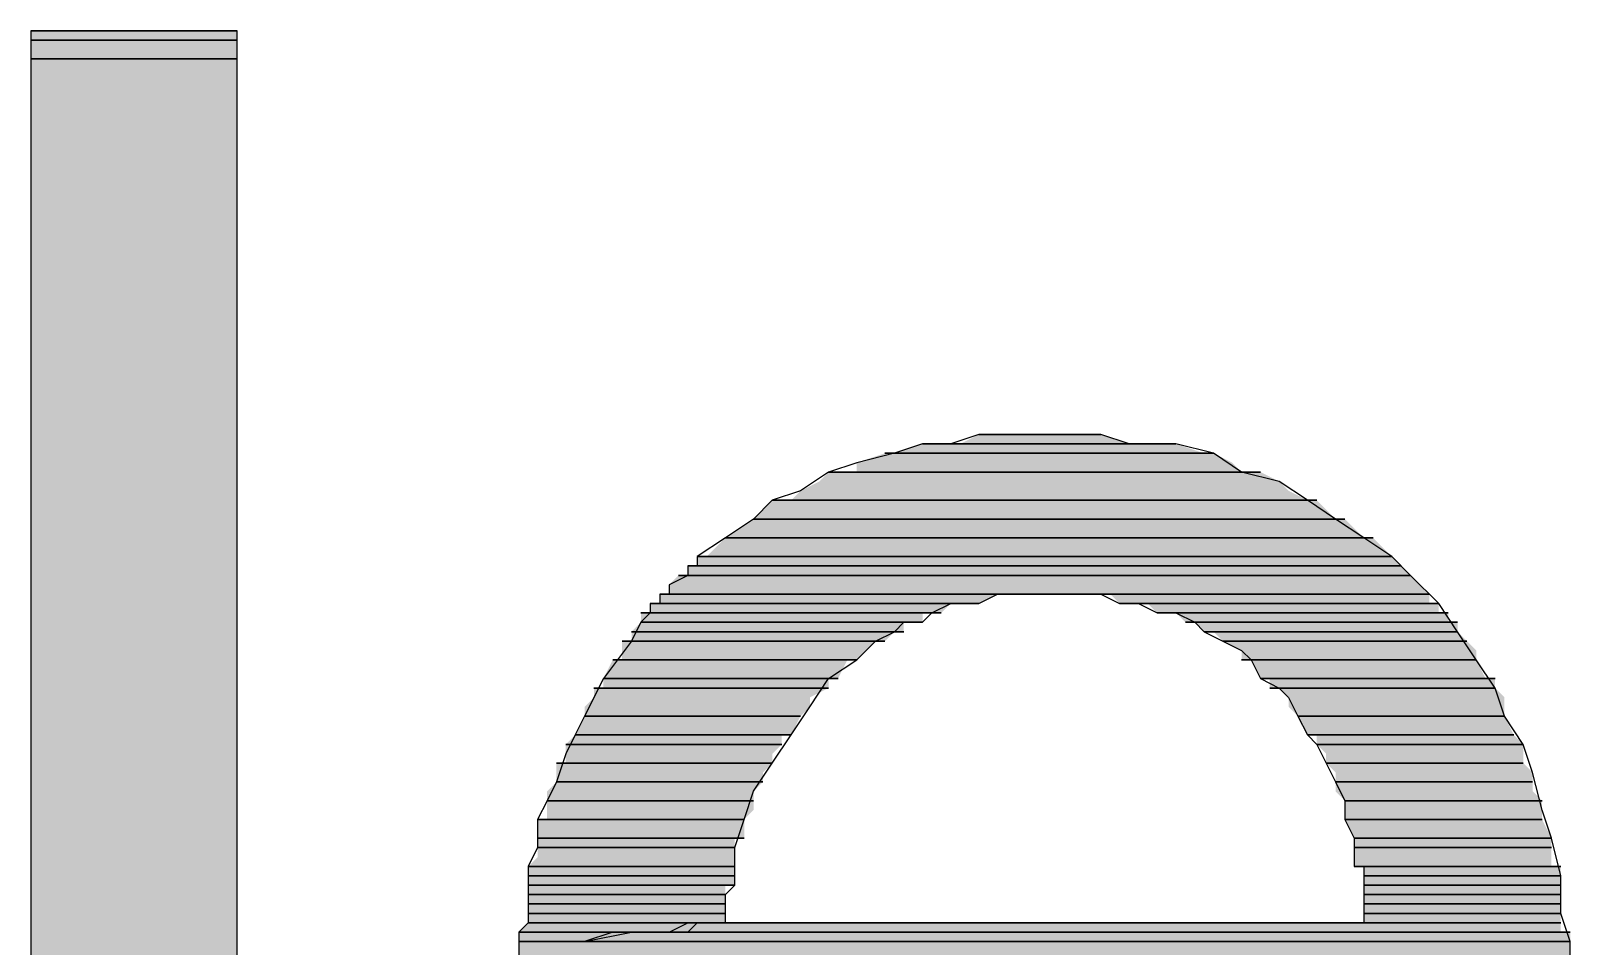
# Model space of a CAD drawing. Header units: inches. Extents: x 3613 to 8393, y -2205 to -794.
# Drawn here: x 3988.95 to 3996.35, y -2191.41 to -2187.01 of the extents above; entities that cross this region are included whole.
import ezdxf

# ---------------------------------------------------------------- set-up
doc = ezdxf.new("R2010")
doc.units = ezdxf.units.IN
doc.header["$MEASUREMENT"] = 0

# ---------------------------------------------------------------- blocks, each defined once
blk = doc.blocks.new('fr')
at = {"transparency": 33554559}
blk.add_hatch(color=256, dxfattribs=at).paths.add_polyline_path([(1488.1561, -437.2399), (1488.1561, -444.8221), (1489.149, -444.8221), (1489.149, -437.2399)])
h = blk.add_hatch(color=256, dxfattribs=at)
h.paths.add_polyline_path([(1495.5126, -441.5725), (1495.5126, -441.2566), (1495.4675, -441.2566), (1495.4675, -441.1212), (1495.4224, -441.031), (1495.4224, -440.9407), (1495.3772, -440.8956), (1495.3772, -440.8053), (1495.3321, -440.7602), (1495.3321, -440.6699), (1495.287, -440.6248), (1495.2418, -440.5345), (1495.2418, -440.4442), (1495.1967, -440.3991), (1495.1967, -440.354), (1495.1516, -440.354), (1495.1064, -440.2637), (1495.1064, -440.2186), (1495.0162, -440.1283), (1495.0162, -440.0832), (1494.971, -440.0832), (1494.971, -440.0381), (1494.9259, -440.0381), (1494.9259, -439.9929), (1494.8808, -439.9929), (1494.8808, -439.9478), (1494.61, -439.677), (1494.5649, -439.677), (1494.4746, -439.5867), (1494.4295, -439.5867), (1494.3392, -439.4965), (1494.2941, -439.4965), (1494.2038, -439.4513), (1494.1587, -439.4062), (1494.0684, -439.3611), (1493.9781, -439.3611), (1493.933, -439.3159), (1493.8427, -439.2708), (1493.7976, -439.2708), (1493.6622, -439.2257), (1493.4366, -439.2257), (1493.3012, -439.1805), (1492.7144, -439.1805), (1492.6242, -439.2257), (1492.4436, -439.2257), (1492.3083, -439.2708), (1492.2631, -439.2708), (1492.1277, -439.3159), (1492.1277, -439.3611), (1491.9923, -439.3611), (1491.9472, -439.4062), (1491.8569, -439.4513), (1491.8118, -439.4965), (1491.7215, -439.4965), (1491.6313, -439.5867), (1491.4959, -439.677), (1491.4056, -439.7673), (1491.3605, -439.7673), (1491.3605, -439.8124), (1491.3153, -439.8124), (1491.3153, -439.8575), (1491.2702, -439.8575), (1491.2251, -439.9027), (1491.2251, -439.9478), (1491.1799, -439.9478), (1491.1799, -439.9929), (1491.1348, -439.9929), (1491.1348, -440.0381), (1491.0897, -440.0381), (1491.0897, -440.0832), (1491.0445, -440.1283), (1491.0445, -440.1735), (1490.9994, -440.1735), (1490.9994, -440.2637), (1490.9543, -440.2637), (1490.9092, -440.354), (1490.9092, -440.3991), (1490.864, -440.3991), (1490.864, -440.4442), (1490.8189, -440.4894), (1490.8189, -440.5345), (1490.7738, -440.6248), (1490.7286, -440.6699), (1490.7286, -440.7602), (1490.6835, -440.7602), (1490.6835, -440.8504), (1490.6384, -440.8956), (1490.6384, -441.031), (1490.5932, -441.031), (1490.5932, -441.2115), (1490.5481, -441.2566), (1490.5481, -441.5274), (1490.503, -441.5725), (1490.503, -442.6557), (1490.5481, -442.7911), (1490.5481, -442.8814), (1490.5932, -442.9716), (1490.5932, -443.107), (1490.6384, -443.1522), (1490.6384, -443.2876), (1490.6835, -443.2876), (1490.6835, -443.3778), (1490.7286, -443.423), (1490.7738, -443.5132), (1490.7738, -443.6035), (1490.8189, -443.6035), (1490.8189, -443.6938), (1490.864, -443.6938), (1490.864, -443.784), (1490.9092, -443.784), (1490.9092, -443.8292), (1490.9994, -443.9194), (1490.9994, -443.9646), (1491.0445, -443.9646), (1491.0445, -444.0097), (1491.0897, -444.0548), (1491.1348, -444.0548), (1491.1348, -444.1451), (1491.1799, -444.1451), (1491.1799, -444.1902), (1491.2251, -444.1902), (1491.2251, -444.2353), (1491.2702, -444.2353), (1491.3153, -444.3256), (1491.3605, -444.3707), (1491.4507, -444.4159), (1491.4959, -444.461), (1491.5861, -444.5061), (1491.6313, -444.5513), (1491.7215, -444.5964), (1491.7667, -444.5964), (1491.8569, -444.6415), (1491.9021, -444.6867), (1491.9923, -444.7318), (1492.0375, -444.7318), (1492.3083, -444.8221), (1492.3534, -444.8221), (1492.6242, -444.9123), (1492.9401, -444.9123), (1492.9852, -444.9575), (1493.256, -444.9575), (1493.3012, -444.9123), (1493.6171, -444.9123), (1493.7073, -444.8672), (1493.7525, -444.8672), (1494.0233, -444.7769), (1494.0684, -444.7769), (1494.1587, -444.7318), (1494.2038, -444.7318), (1494.2941, -444.6867), (1494.3392, -444.6415), (1494.4295, -444.5964), (1494.4746, -444.5964), (1494.5649, -444.5513), (1494.61, -444.5061), (1494.7003, -444.461), (1494.7454, -444.4159), (1494.8357, -444.3707), (1494.8808, -444.3256), (1494.9259, -444.2353), (1494.971, -444.2353), (1494.971, -444.1902), (1495.0162, -444.1902), (1495.0162, -444.1451), (1495.0613, -444.1451), (1495.0613, -444.0999), (1495.1516, -444.0097), (1495.1516, -443.9646), (1495.1967, -443.9646), (1495.1967, -443.9194), (1495.2418, -443.8743), (1495.2418, -443.8292), (1495.287, -443.8292), (1495.287, -443.7389), (1495.3321, -443.6938), (1495.4224, -443.5132), (1495.4224, -443.423), (1495.4675, -443.423), (1495.4675, -443.2876), (1495.5126, -443.2876), (1495.5126, -443.1522), (1495.3772, -443.1522), (1495.287, -443.107), (1495.0613, -443.107), (1494.971, -443.0619), (1494.6551, -443.0619), (1494.61, -443.0168), (1494.5649, -443.0168), (1494.5649, -443.107), (1494.5197, -443.107), (1494.5197, -443.1973), (1494.4746, -443.1973), (1494.4746, -443.2876), (1494.4295, -443.3327), (1494.4295, -443.3778), (1494.3843, -443.423), (1494.2941, -443.6035), (1494.2489, -443.6035), (1494.2038, -443.6938), (1494.1587, -443.7389), (1494.1587, -443.784), (1494.1135, -443.784), (1494.1135, -443.8292), (1494.0684, -443.8292), (1493.9781, -443.9194), (1493.933, -443.9194), (1493.8879, -443.9646), (1493.8427, -443.9646), (1493.8427, -444.0097), (1493.7976, -444.0097), (1493.7525, -444.0548), (1493.6622, -444.0548), (1493.6171, -444.0999), (1493.5268, -444.0999), (1493.4817, -444.1451), (1492.7144, -444.1451), (1492.7144, -444.0999), (1492.579, -444.0999), (1492.579, -444.0548), (1492.4436, -444.0548), (1492.4436, -444.0097), (1492.3534, -444.0097), (1492.3534, -443.9646), (1492.3083, -443.9646), (1492.2631, -443.9194), (1492.218, -443.9194), (1492.1277, -443.8292), (1492.0826, -443.8292), (1492.0826, -443.784), (1492.0375, -443.784), (1492.0375, -443.7389), (1491.9923, -443.6938), (1491.9472, -443.6938), (1491.8569, -443.5132), (1491.8118, -443.5132), (1491.7667, -443.423), (1491.7215, -443.3778), (1491.7215, -443.2876), (1491.6764, -443.2876), (1491.6764, -443.1973), (1491.6313, -443.1973), (1491.6313, -443.107), (1491.5861, -443.107), (1491.5861, -442.9716), (1491.541, -442.8814), (1491.541, -442.8362), (1491.4959, -442.7911), (1491.4959, -442.4752), (1491.4507, -442.4752), (1491.4507, -442.2947), (1495.5578, -442.2947), (1495.5578, -441.5725)])
h.paths.add_polyline_path([(1494.5649, -441.2566), (1494.5649, -441.5274), (1491.4959, -441.5274), (1491.4959, -441.3469), (1491.541, -441.3469), (1491.541, -441.1212), (1491.5861, -441.1212), (1491.5861, -441.031), (1491.6313, -440.9858), (1491.6313, -440.8956), (1491.6764, -440.8504), (1491.6764, -440.8053), (1491.7215, -440.7602), (1491.7215, -440.715), (1491.7667, -440.6699), (1491.7667, -440.6248), (1491.8118, -440.6248), (1491.8569, -440.5345), (1491.9021, -440.4894), (1491.9021, -440.4442), (1491.9923, -440.3991), (1491.9923, -440.354), (1492.0375, -440.354), (1492.0826, -440.2637), (1492.1277, -440.2637), (1492.218, -440.1735), (1492.2631, -440.1735), (1492.3083, -440.1283), (1492.3534, -440.1283), (1492.3534, -440.0832), (1492.4436, -440.0832), (1492.4436, -440.0381), (1492.5339, -440.0381), (1492.579, -439.9929), (1492.7144, -439.9929), (1492.8047, -439.9478), (1493.3463, -439.9478), (1493.3914, -439.9929), (1493.5268, -439.9929), (1493.572, -440.0381), (1493.6622, -440.0381), (1493.7073, -440.0832), (1493.7525, -440.0832), (1493.7976, -440.1283), (1493.8427, -440.1283), (1493.8879, -440.1735), (1493.9781, -440.2186), (1493.9781, -440.2637), (1494.0233, -440.2637), (1494.0684, -440.354), (1494.1135, -440.354), (1494.1135, -440.3991), (1494.1587, -440.3991), (1494.2038, -440.4442), (1494.2038, -440.4894), (1494.2489, -440.5345), (1494.2941, -440.6248), (1494.3392, -440.6248), (1494.3392, -440.6699), (1494.3843, -440.715), (1494.3843, -440.7602), (1494.4295, -440.8053), (1494.4295, -440.8956), (1494.4746, -440.9407), (1494.4746, -441.031), (1494.5197, -441.1212), (1494.5197, -441.2566)], flags=0)
for points in [[(1488.2012, -437.2399), (1488.1561, -437.2399)], [(1489.149, -437.2399), (1488.1561, -437.2399)], [(1489.149, -437.2399), (1488.1561, -437.2399)], [(1489.149, -437.2399), (1488.1561, -437.2399)], [(1489.149, -437.2399), (1488.1561, -437.2399)], [(1489.149, -437.2399), (1488.1561, -437.2399)], [(1489.149, -437.2399), (1488.1561, -437.2399)], [(1489.149, -437.2399), (1488.1561, -437.2399)], [(1489.149, -437.2399), (1488.1561, -437.2399)], [(1489.149, -437.2399), (1488.1561, -437.2399)], [(1489.149, -437.2399), (1488.1561, -437.2399)], [(1489.149, -437.2399), (1488.1561, -437.2399)], [(1489.149, -437.2399), (1488.1561, -437.2399)], [(1489.149, -437.2399), (1488.1561, -437.2399)], [(1489.149, -437.2399), (1488.1561, -437.2399)], [(1489.149, -444.8221), (1489.149, -437.2399), (1488.1561, -437.2399), (1488.1561, -444.8221)], [(1489.149, -437.285), (1488.1561, -437.285)], [(1489.149, -437.285), (1488.1561, -437.285)], [(1488.2464, -437.2399), (1488.2012, -437.2399)], [(1488.2915, -437.2399), (1488.2464, -437.2399)], [(1488.3366, -437.2399), (1488.2915, -437.2399)], [(1488.4269, -437.2399), (1488.3366, -437.2399)], [(1488.5623, -437.2399), (1488.4269, -437.2399)], [(1488.7879, -437.2399), (1488.5623, -437.2399)], [(1488.8782, -437.2399), (1488.7879, -437.2399)], [(1488.9685, -437.2399), (1488.8782, -437.2399)], [(1489.0136, -437.2399), (1488.9685, -437.2399)], [(1489.0587, -437.2399), (1489.0136, -437.2399)], [(1489.1039, -437.2399), (1489.0587, -437.2399)], [(1489.149, -437.2399), (1489.1039, -437.2399)], [(1489.149, -437.3753), (1488.1561, -437.3753)], [(1489.149, -437.3753), (1488.1561, -437.3753)], [(1492.7596, -439.1805), (1492.7144, -439.1805), (1493.256, -439.1805)], [(1493.256, -439.1805), (1492.7144, -439.1805)], [(1493.256, -439.1805), (1492.7144, -439.1805)], [(1493.256, -439.1805), (1492.7144, -439.1805)], [(1493.256, -439.1805), (1492.7144, -439.1805)], [(1493.256, -439.1805), (1492.7144, -439.1805)], [(1493.256, -439.1805), (1492.7144, -439.1805)], [(1493.256, -439.1805), (1492.7144, -439.1805)], [(1493.256, -439.1805), (1492.7144, -439.1805)], [(1493.3012, -439.1805), (1492.7144, -439.1805)], [(1492.7144, -439.1805), (1493.3012, -439.1805)], [(1493.3012, -439.1805), (1492.7144, -439.1805)], [(1493.3012, -439.1805), (1492.7144, -439.1805)], [(1493.3012, -439.1805), (1492.7144, -439.1805)], [(1493.3012, -439.1805), (1492.7144, -439.1805)], [(1492.8498, -439.1805), (1492.7596, -439.1805), (1493.2109, -439.1805)], [(1492.7596, -439.1805), (1493.256, -439.1805)], [(1492.895, -439.1805), (1492.8498, -439.1805), (1493.1206, -439.1805)], [(1492.8498, -439.1805), (1493.2109, -439.1805)], [(1492.9401, -439.1805), (1492.895, -439.1805), (1493.0755, -439.1805)], [(1493.0755, -439.1805), (1492.895, -439.1805)], [(1493.0755, -439.1805), (1492.895, -439.1805)], [(1492.895, -439.1805), (1493.1206, -439.1805)], [(1492.9852, -439.1805), (1492.9401, -439.1805), (1493.0755, -439.1805)], [(1493.0755, -439.1805), (1492.9401, -439.1805)], [(1493.0755, -439.1805), (1492.9401, -439.1805)], [(1493.0755, -439.1805), (1492.9401, -439.1805)], [(1493.0755, -439.1805), (1492.9401, -439.1805)], [(1493.0755, -439.1805), (1492.9401, -439.1805)], [(1493.0304, -439.1805), (1492.9852, -439.1805)], [(1493.0755, -439.1805), (1492.9852, -439.1805)], [(1493.0755, -439.1805), (1493.0304, -439.1805)], [(1492.3083, -439.2708), (1492.2631, -439.2708), (1493.8427, -439.2708)], [(1492.3083, -439.2708), (1493.8427, -439.2708)], [(1492.5339, -439.2257), (1492.4436, -439.2257), (1493.6622, -439.2257)], [(1493.6622, -439.2257), (1492.4436, -439.2257)], [(1493.6622, -439.2257), (1492.4436, -439.2257)], [(1492.579, -439.2257), (1492.5339, -439.2257), (1493.572, -439.2257)], [(1492.5339, -439.2257), (1493.6622, -439.2257)], [(1492.6242, -439.2257), (1492.579, -439.2257), (1493.4817, -439.2257)], [(1493.5268, -439.2257), (1492.579, -439.2257)], [(1492.579, -439.2257), (1493.5268, -439.2257)], [(1493.5268, -439.2257), (1492.579, -439.2257)], [(1493.5268, -439.2257), (1492.579, -439.2257)], [(1492.579, -439.2257), (1493.572, -439.2257)], [(1493.4817, -439.2257), (1492.6242, -439.2257)], [(1492.6242, -439.2257), (1493.4817, -439.2257)], [(1493.4817, -439.2257), (1492.6242, -439.2257)], [(1493.4817, -439.2257), (1492.6242, -439.2257)], [(1493.4817, -439.2257), (1492.6242, -439.2257)], [(1493.4817, -439.2257), (1492.6242, -439.2257)], [(1493.4817, -439.2257), (1492.6242, -439.2257)], [(1493.4817, -439.2257), (1492.6242, -439.2257)], [(1493.4817, -439.2257), (1492.6242, -439.2257)], [(1493.4817, -439.2257), (1492.6242, -439.2257)], [(1493.4817, -439.2257), (1492.6242, -439.2257)], [(1493.4817, -439.2257), (1492.6242, -439.2257)], [(1493.4817, -439.2257), (1492.6242, -439.2257)], [(1492.1277, -439.3611), (1491.9923, -439.3611), (1494.0684, -439.3611)], [(1492.1277, -439.3611), (1494.0684, -439.3611)], [(1491.8118, -439.4965), (1491.7215, -439.4965), (1494.3392, -439.4965)], [(1491.8118, -439.4965), (1494.3392, -439.4965)], [(1494.4746, -439.5867), (1491.6313, -439.5867)], [(1491.6313, -439.5867), (1494.4746, -439.5867)], [(1494.61, -439.677), (1491.4959, -439.677)], [(1491.4959, -439.677), (1494.61, -439.677)], [(1491.4056, -439.7673), (1491.3605, -439.7673), (1494.7003, -439.7673)], [(1494.7003, -439.7673), (1491.4056, -439.7673)], [(1491.3153, -439.8575), (1491.2702, -439.8575), (1494.7905, -439.8575)], [(1491.3605, -439.8124), (1491.3153, -439.8124), (1494.7454, -439.8124)], [(1494.7454, -439.8124), (1491.3153, -439.8124)], [(1494.7454, -439.8124), (1491.3153, -439.8124)], [(1494.7905, -439.8575), (1491.3153, -439.8575)], [(1494.7454, -439.8124), (1491.3605, -439.8124)], [(1494.7454, -439.8124), (1491.3605, -439.8124)], [(1494.7454, -439.8124), (1491.3605, -439.8124)], [(1494.7454, -439.8124), (1491.3605, -439.8124)], [(1494.7454, -439.8124), (1491.3605, -439.8124)], [(1494.7454, -439.8124), (1491.3605, -439.8124)], [(1494.7454, -439.8124), (1491.3605, -439.8124)], [(1491.2251, -439.9478), (1491.1799, -439.9478), (1491.1799, -439.9929), (1491.1348, -439.9929), (1491.1348, -440.0381), (1491.0897, -440.0832), (1491.0445, -440.1735), (1490.9092, -440.354), (1490.8189, -440.5345), (1490.7738, -440.6248), (1490.7286, -440.715), (1490.6835, -440.8504), (1490.6384, -440.9407), (1490.5932, -441.031), (1490.5932, -441.1664), (1490.5481, -441.2566), (1490.5481, -441.5274), (1490.503, -441.5725), (1490.503, -441.6177), (1490.8189, -441.6177), (1491.0445, -441.5725), (1491.2251, -441.5725), (1491.3153, -441.5274), (1491.4959, -441.5274), (1491.4959, -441.392), (1491.541, -441.3469), (1491.541, -441.1664), (1491.5861, -441.031), (1491.6313, -440.8956), (1491.7215, -440.7602), (1491.8118, -440.6248), (1491.9021, -440.4894), (1491.9923, -440.354), (1492.1277, -440.2637), (1492.218, -440.1735), (1492.3083, -440.1283), (1492.3534, -440.0832), (1492.4436, -440.0832), (1492.4888, -440.0381), (1492.579, -439.9929), (1492.7144, -439.9929), (1492.8047, -439.9478), (1493.0755, -439.9478)], [(1491.2251, -439.9478), (1491.1799, -439.9478), (1493.0304, -439.9478)], [(1493.0304, -439.9478), (1491.1799, -439.9478)], [(1493.0304, -439.9478), (1491.1799, -439.9478)], [(1492.9852, -439.9478), (1491.1799, -439.9478)], [(1491.1799, -439.9478), (1493.0304, -439.9478), (1492.9852, -439.9478)], [(1492.9852, -439.9478), (1491.1799, -439.9478)], [(1492.9852, -439.9478), (1491.1799, -439.9478)], [(1492.9401, -439.9478), (1491.1799, -439.9478)], [(1491.1799, -439.9478), (1492.9852, -439.9478), (1492.9401, -439.9478)], [(1492.895, -439.9478), (1491.1799, -439.9478)], [(1491.1799, -439.9478), (1492.9401, -439.9478), (1492.895, -439.9478)], [(1492.895, -439.9478), (1491.1799, -439.9478)], [(1492.895, -439.9478), (1491.1799, -439.9478)], [(1492.895, -439.9478), (1491.1799, -439.9478)], [(1492.895, -439.9478), (1491.1799, -439.9478)], [(1492.8498, -439.9478), (1491.1799, -439.9478)], [(1491.1799, -439.9478), (1492.895, -439.9478), (1492.8498, -439.9478)], [(1492.8498, -439.9478), (1491.1799, -439.9478)], [(1492.8498, -439.9478), (1491.1799, -439.9478)], [(1492.8498, -439.9478), (1491.1799, -439.9478)], [(1492.8498, -439.9478), (1491.1799, -439.9478)], [(1492.8498, -439.9478), (1491.1799, -439.9478)], [(1492.8498, -439.9478), (1491.1799, -439.9478)], [(1492.8498, -439.9478), (1491.1799, -439.9478)], [(1492.8498, -439.9478), (1491.1799, -439.9478)], [(1492.8498, -439.9478), (1491.1799, -439.9478)], [(1492.8498, -439.9478), (1491.1799, -439.9478)], [(1492.8498, -439.9478), (1491.1799, -439.9478)], [(1492.8498, -439.9478), (1491.1799, -439.9478)], [(1492.8047, -439.9478), (1491.1799, -439.9478)], [(1491.1799, -439.9478), (1492.8498, -439.9478), (1492.8047, -439.9478)], [(1494.8808, -439.9478), (1491.2251, -439.9478)], [(1494.8808, -439.9478), (1491.2251, -439.9478)], [(1494.8808, -439.9478), (1491.2251, -439.9478)], [(1494.8808, -439.9478), (1491.2251, -439.9478)], [(1494.8808, -439.9478), (1491.2251, -439.9478)], [(1494.8808, -439.9478), (1491.2251, -439.9478)], [(1494.8808, -439.9478), (1491.2251, -439.9478)], [(1494.8808, -439.9478), (1491.2251, -439.9478)], [(1491.2702, -439.9478), (1491.2251, -439.9478)], [(1491.2702, -439.9478), (1491.2251, -439.9478)], [(1493.0755, -439.9478), (1491.2251, -439.9478)], [(1493.0755, -439.9478), (1491.2251, -439.9478)], [(1493.0755, -439.9478), (1491.2251, -439.9478)], [(1493.0755, -439.9478), (1491.2251, -439.9478)], [(1493.0755, -439.9478), (1491.2251, -439.9478)], [(1493.0755, -439.9478), (1491.2251, -439.9478)], [(1491.2251, -439.9478), (1493.0755, -439.9478), (1493.0304, -439.9478)], [(1491.3153, -439.9478), (1491.2702, -439.9478)], [(1491.3153, -439.9478), (1491.2702, -439.9478)], [(1491.3605, -439.9478), (1491.3153, -439.9478)], [(1491.4056, -439.9478), (1491.3153, -439.9478)], [(1491.4056, -439.9478), (1491.3605, -439.9478)], [(1491.4959, -439.9478), (1491.4056, -439.9478)], [(1491.4959, -439.9478), (1491.4056, -439.9478)], [(1491.5861, -439.9478), (1491.4959, -439.9478)], [(1491.5861, -439.9478), (1491.4959, -439.9478)], [(1491.6764, -439.9478), (1491.5861, -439.9478)], [(1491.6313, -439.9478), (1491.5861, -439.9478)], [(1491.7215, -439.9478), (1491.6313, -439.9478)], [(1491.7667, -439.9478), (1491.6764, -439.9478)], [(1491.9021, -439.9478), (1491.7215, -439.9478)], [(1491.9923, -439.9478), (1491.7667, -439.9478)], [(1492.3083, -439.9478), (1491.9021, -439.9478)], [(1492.218, -439.9478), (1491.9923, -439.9478)], [(1492.4436, -439.9478), (1492.218, -439.9478)], [(1492.4888, -439.9478), (1492.3083, -439.9478)], [(1492.5339, -439.9478), (1492.4436, -439.9478)], [(1492.579, -439.9478), (1492.4888, -439.9478)], [(1492.6693, -439.9478), (1492.5339, -439.9478)], [(1492.6693, -439.9478), (1492.579, -439.9478)], [(1492.7596, -439.9478), (1492.6693, -439.9478)], [(1492.7596, -439.9478), (1492.6693, -439.9478)], [(1492.8498, -439.9478), (1492.7596, -439.9478)], [(1492.8498, -439.9478), (1492.7596, -439.9478)], [(1492.895, -439.9478), (1492.8498, -439.9478)], [(1492.895, -439.9478), (1492.8498, -439.9478)], [(1492.9401, -439.9478), (1492.895, -439.9478)], [(1492.9852, -439.9478), (1492.895, -439.9478)], [(1492.9852, -439.9478), (1492.9401, -439.9478)], [(1493.0304, -439.9478), (1492.9852, -439.9478)], [(1493.0304, -439.9478), (1492.9852, -439.9478)], [(1493.0755, -439.9478), (1493.0304, -439.9478)], [(1493.0755, -439.9478), (1493.0304, -439.9478)], [(1494.8808, -439.9478), (1493.0755, -439.9478)], [(1494.8808, -439.9478), (1493.0755, -439.9478)], [(1493.0755, -439.9478), (1494.8808, -439.9478)], [(1494.8808, -439.9478), (1493.0755, -439.9478)], [(1494.8808, -439.9478), (1493.1206, -439.9478)], [(1494.8808, -439.9478), (1493.1206, -439.9478)], [(1493.1206, -439.9478), (1494.8808, -439.9478)], [(1494.8808, -439.9478), (1493.1206, -439.9478)], [(1494.8808, -439.9478), (1493.1658, -439.9478)], [(1494.8808, -439.9478), (1493.1658, -439.9478)], [(1493.1658, -439.9478), (1494.8808, -439.9478)], [(1494.8808, -439.9478), (1493.1658, -439.9478)], [(1494.8808, -439.9478), (1493.2109, -439.9478)], [(1494.8808, -439.9478), (1493.2109, -439.9478)], [(1493.2109, -439.9478), (1494.8808, -439.9478)], [(1494.8808, -439.9478), (1493.2109, -439.9478)], [(1493.256, -439.9478), (1494.8808, -439.9478)], [(1494.8808, -439.9478), (1493.256, -439.9478)], [(1494.8808, -439.9478), (1493.3012, -439.9478)], [(1494.8808, -439.9478), (1493.3012, -439.9478)], [(1494.8808, -439.9478), (1493.3012, -439.9478)], [(1494.8808, -439.9478), (1493.3012, -439.9478)], [(1494.8808, -439.9478), (1493.3012, -439.9478)], [(1494.8808, -439.9478), (1493.3012, -439.9478)], [(1494.8808, -439.9478), (1493.3012, -439.9478)], [(1494.8808, -439.9478), (1493.3012, -439.9478)], [(1494.8808, -439.9478), (1493.3012, -439.9478)], [(1494.8808, -439.9478), (1493.3012, -439.9478)], [(1494.8808, -439.9478), (1493.3012, -439.9478)], [(1494.8808, -439.9478), (1493.3012, -439.9478)], [(1494.8808, -439.9478), (1493.3012, -439.9478)], [(1494.8808, -439.9478), (1493.3012, -439.9478)], [(1494.8808, -439.9478), (1493.3012, -439.9478)], [(1494.8808, -439.9478), (1493.3012, -439.9478)], [(1494.8808, -439.9478), (1493.3012, -439.9478)], [(1494.8808, -439.9478), (1493.3012, -439.9478)], [(1493.3012, -439.9478), (1494.8808, -439.9478)], [(1494.8808, -439.9478), (1493.3012, -439.9478)], [(1491.1799, -439.9929), (1491.1348, -439.9929), (1492.6693, -439.9929)], [(1492.6242, -439.9929), (1491.1348, -439.9929)], [(1491.1348, -439.9929), (1492.6693, -439.9929), (1492.6242, -439.9929)], [(1492.6242, -439.9929), (1491.1348, -439.9929)], [(1492.6242, -439.9929), (1491.1348, -439.9929)], [(1492.6242, -439.9929), (1491.1348, -439.9929)], [(1492.6242, -439.9929), (1491.1348, -439.9929)], [(1492.579, -439.9929), (1491.1348, -439.9929)], [(1491.1348, -439.9929), (1492.6242, -439.9929), (1492.579, -439.9929)], [(1492.579, -439.9929), (1491.1348, -439.9929)], [(1492.579, -439.9929), (1491.1348, -439.9929)], [(1492.579, -439.9929), (1491.1348, -439.9929)], [(1492.579, -439.9929), (1491.1348, -439.9929)], [(1492.579, -439.9929), (1491.1348, -439.9929)], [(1492.579, -439.9929), (1491.1348, -439.9929)], [(1492.579, -439.9929), (1491.1348, -439.9929)], [(1492.579, -439.9929), (1491.1348, -439.9929)], [(1492.7144, -439.9929), (1491.1799, -439.9929)], [(1492.7144, -439.9929), (1491.1799, -439.9929)], [(1492.7144, -439.9929), (1491.1799, -439.9929)], [(1492.7144, -439.9929), (1491.1799, -439.9929)], [(1492.6693, -439.9929), (1491.1799, -439.9929)], [(1491.1799, -439.9929), (1492.7144, -439.9929), (1492.6693, -439.9929)], [(1492.6693, -439.9929), (1491.1799, -439.9929)], [(1494.8808, -439.9929), (1493.3914, -439.9929)], [(1494.8808, -439.9929), (1493.3914, -439.9929)], [(1493.3914, -439.9929), (1494.9259, -439.9929)], [(1493.3914, -439.9929), (1494.9259, -439.9929)], [(1494.9259, -439.9929), (1493.4366, -439.9929)], [(1494.9259, -439.9929), (1493.4366, -439.9929)], [(1493.4366, -439.9929), (1494.9259, -439.9929)], [(1494.9259, -439.9929), (1493.4366, -439.9929)], [(1494.9259, -439.9929), (1493.4817, -439.9929)], [(1494.9259, -439.9929), (1493.4817, -439.9929)], [(1494.9259, -439.9929), (1493.4817, -439.9929)], [(1494.9259, -439.9929), (1493.4817, -439.9929)], [(1493.4817, -439.9929), (1494.9259, -439.9929)], [(1494.9259, -439.9929), (1493.4817, -439.9929)], [(1494.9259, -439.9929), (1493.5268, -439.9929)], [(1494.9259, -439.9929), (1493.5268, -439.9929)], [(1494.9259, -439.9929), (1493.5268, -439.9929)], [(1494.9259, -439.9929), (1493.5268, -439.9929)], [(1494.9259, -439.9929), (1493.5268, -439.9929)], [(1494.9259, -439.9929), (1493.5268, -439.9929)], [(1494.9259, -439.9929), (1493.5268, -439.9929)], [(1494.9259, -439.9929), (1493.5268, -439.9929)], [(1494.9259, -439.9929), (1493.5268, -439.9929)], [(1494.9259, -439.9929), (1493.5268, -439.9929)], [(1491.1348, -440.0381), (1491.0897, -440.0381), (1492.4436, -440.0381)], [(1492.3985, -440.0832), (1491.0897, -440.0832)], [(1491.0897, -440.0832), (1492.4436, -440.0832), (1492.3985, -440.0832)], [(1492.3985, -440.0832), (1491.0897, -440.0832)], [(1492.3985, -440.0832), (1491.0897, -440.0832)], [(1492.3534, -440.0832), (1491.0897, -440.0832)], [(1491.0897, -440.0832), (1492.3985, -440.0832), (1492.3534, -440.0832)], [(1492.5339, -440.0381), (1491.1348, -440.0381)], [(1492.5339, -440.0381), (1491.1348, -440.0381)], [(1492.4888, -440.0381), (1491.1348, -440.0381)], [(1491.1348, -440.0381), (1492.5339, -440.0381), (1492.4888, -440.0381)], [(1491.1348, -440.0381), (1492.4888, -440.0381), (1492.4436, -440.0381)], [(1493.572, -440.0381), (1494.9259, -440.0381)], [(1494.9259, -440.0381), (1493.572, -440.0381)], [(1494.971, -440.0381), (1493.6171, -440.0381)], [(1493.6171, -440.0381), (1494.971, -440.0381)], [(1493.6171, -440.0381), (1494.971, -440.0381)], [(1494.971, -440.0381), (1493.6171, -440.0381)], [(1494.971, -440.0832), (1493.7073, -440.0832)], [(1494.971, -440.0832), (1493.7073, -440.0832)], [(1493.7073, -440.0832), (1494.971, -440.0832)], [(1494.971, -440.0832), (1493.7073, -440.0832)], [(1495.0162, -440.0832), (1493.7525, -440.0832)], [(1493.7525, -440.0832), (1495.0162, -440.0832)], [(1491.0445, -440.1735), (1490.9994, -440.1735), (1492.218, -440.1735)], [(1492.218, -440.1735), (1490.9994, -440.1735)], [(1492.218, -440.1735), (1490.9994, -440.1735)], [(1492.3083, -440.1283), (1491.0445, -440.1283)], [(1491.0445, -440.1283), (1492.3534, -440.1283), (1492.3083, -440.1283)], [(1492.3083, -440.1283), (1491.0445, -440.1283)], [(1492.3083, -440.1283), (1491.0445, -440.1283)], [(1491.0445, -440.1735), (1492.2631, -440.1735), (1492.218, -440.1735)], [(1495.0162, -440.1283), (1493.7976, -440.1283)], [(1495.0162, -440.1283), (1493.7976, -440.1283)], [(1493.7976, -440.1283), (1495.0162, -440.1283)], [(1495.0162, -440.1283), (1493.7976, -440.1283)], [(1495.0613, -440.1735), (1493.8879, -440.1735)], [(1495.0613, -440.1735), (1493.8879, -440.1735)], [(1495.0613, -440.1735), (1493.8879, -440.1735)], [(1495.0613, -440.1735), (1493.8879, -440.1735)], [(1490.9994, -440.2637), (1490.9543, -440.2637), (1492.1277, -440.2637)], [(1492.0826, -440.2637), (1490.9543, -440.2637)], [(1490.9543, -440.2637), (1492.1277, -440.2637), (1492.0826, -440.2637)], [(1492.1277, -440.2637), (1490.9994, -440.2637)], [(1493.9781, -440.2637), (1495.1064, -440.2637)], [(1495.1064, -440.2637), (1493.9781, -440.2637)], [(1495.1064, -440.2637), (1494.0233, -440.2637)], [(1495.1064, -440.2637), (1494.0233, -440.2637)], [(1490.9092, -440.3991), (1490.864, -440.3991), (1491.9923, -440.3991)], [(1491.9923, -440.354), (1490.9092, -440.354)], [(1490.9092, -440.354), (1492.0375, -440.354), (1491.9923, -440.354)], [(1491.9923, -440.354), (1490.9092, -440.354)], [(1491.9923, -440.354), (1490.9092, -440.354)], [(1491.9923, -440.3991), (1490.9092, -440.3991)], [(1494.0684, -440.354), (1495.1516, -440.354)], [(1495.1516, -440.354), (1494.0684, -440.354)], [(1495.1967, -440.354), (1494.1135, -440.354)], [(1494.1135, -440.354), (1495.1967, -440.354)], [(1494.1135, -440.3991), (1495.1967, -440.3991)], [(1495.1967, -440.3991), (1494.1135, -440.3991)], [(1491.8569, -440.5345), (1490.8189, -440.5345)], [(1491.8569, -440.5345), (1490.8189, -440.5345)], [(1491.8569, -440.5345), (1490.8189, -440.5345)], [(1491.8569, -440.5345), (1490.8189, -440.5345)], [(1495.2418, -440.5345), (1494.2489, -440.5345)], [(1495.2418, -440.5345), (1494.2489, -440.5345)], [(1495.2418, -440.5345), (1494.2489, -440.5345)], [(1495.2418, -440.5345), (1494.2489, -440.5345)], [(1491.7667, -440.6699), (1490.7286, -440.6699)], [(1491.7667, -440.6699), (1490.7286, -440.6699)], [(1491.8118, -440.6248), (1490.7738, -440.6248)], [(1491.8118, -440.6248), (1490.7738, -440.6248)], [(1491.7667, -440.6248), (1490.7738, -440.6248)], [(1490.7738, -440.6248), (1491.8118, -440.6248), (1491.7667, -440.6248)], [(1495.287, -440.6248), (1494.2941, -440.6248)], [(1495.287, -440.6248), (1494.2941, -440.6248)], [(1494.2941, -440.6248), (1495.287, -440.6248)], [(1495.287, -440.6248), (1494.2941, -440.6248)], [(1495.3321, -440.6699), (1494.3392, -440.6699)], [(1495.3321, -440.6699), (1494.3392, -440.6699)], [(1490.7286, -440.7602), (1490.6835, -440.7602), (1491.7215, -440.7602)], [(1491.7215, -440.7602), (1490.7286, -440.7602)], [(1495.3321, -440.7602), (1494.3843, -440.7602)], [(1495.3321, -440.7602), (1494.3843, -440.7602)], [(1491.6764, -440.8504), (1490.6835, -440.8504)], [(1491.6764, -440.8504), (1490.6835, -440.8504)], [(1495.3772, -440.8504), (1494.4295, -440.8504)], [(1495.3772, -440.8504), (1494.4295, -440.8504)], [(1491.6313, -440.9407), (1490.6384, -440.9407)], [(1491.6313, -440.9407), (1490.6384, -440.9407)], [(1495.4224, -440.9407), (1494.4746, -440.9407)], [(1495.4224, -440.9407), (1494.4746, -440.9407)], [(1490.6384, -441.031), (1490.5932, -441.031), (1491.5861, -441.031)], [(1491.5861, -441.031), (1490.5932, -441.031)], [(1491.5861, -441.031), (1490.5932, -441.031)], [(1491.5861, -441.031), (1490.6384, -441.031)], [(1495.4224, -441.031), (1494.4746, -441.031)], [(1495.4224, -441.031), (1494.4746, -441.031)], [(1495.4224, -441.031), (1494.4746, -441.031)], [(1495.4224, -441.031), (1494.4746, -441.031)], [(1491.541, -441.1212), (1490.5932, -441.1212)], [(1490.5932, -441.1212), (1491.5861, -441.1212), (1491.541, -441.1212)], [(1495.4675, -441.1212), (1494.5197, -441.1212)], [(1495.4675, -441.1212), (1494.5197, -441.1212)], [(1491.541, -441.1664), (1490.5932, -441.1664)], [(1491.541, -441.1664), (1490.5932, -441.1664)], [(1495.4675, -441.1664), (1494.5197, -441.1664)], [(1495.4675, -441.1664), (1494.5197, -441.1664)], [(1491.541, -441.2566), (1490.5481, -441.2566)], [(1491.541, -441.2566), (1490.5481, -441.2566)], [(1491.541, -441.2566), (1490.5481, -441.2566)], [(1491.541, -441.2566), (1490.5481, -441.2566)], [(1491.541, -441.2566), (1490.5481, -441.2566)], [(1491.541, -441.2566), (1490.5481, -441.2566)], [(1495.5126, -441.2566), (1494.5197, -441.2566)], [(1494.5197, -441.2566), (1495.5126, -441.2566)], [(1494.5197, -441.2566), (1495.5126, -441.2566)], [(1495.5126, -441.2566), (1494.5197, -441.2566)], [(1495.5126, -441.2566), (1494.5649, -441.2566)], [(1495.5126, -441.2566), (1494.5649, -441.2566)], [(1491.541, -441.3018), (1490.5481, -441.3018)], [(1491.541, -441.3018), (1490.5481, -441.3018)], [(1491.541, -441.3018), (1490.5481, -441.3018)], [(1491.541, -441.3018), (1490.5481, -441.3018)], [(1491.541, -441.3018), (1490.5481, -441.3018)], [(1491.541, -441.3018), (1490.5481, -441.3018)], [(1491.541, -441.3018), (1490.5481, -441.3018)], [(1491.541, -441.3018), (1490.5481, -441.3018)], [(1491.4959, -441.3469), (1490.5481, -441.3469)], [(1490.5481, -441.3469), (1491.541, -441.3469), (1491.4959, -441.3469)], [(1495.5126, -441.3018), (1494.5649, -441.3018)], [(1495.5126, -441.3018), (1494.5649, -441.3018)], [(1495.5126, -441.3018), (1494.5649, -441.3018)], [(1495.5126, -441.3018), (1494.5649, -441.3018)], [(1495.5126, -441.3018), (1494.5649, -441.3018)], [(1495.5126, -441.3018), (1494.5649, -441.3018)], [(1495.5126, -441.3018), (1494.5649, -441.3018)], [(1495.5126, -441.3018), (1494.5649, -441.3018)], [(1495.5126, -441.3469), (1494.5649, -441.3469)], [(1495.5126, -441.3469), (1494.5649, -441.3469)], [(1491.4959, -441.392), (1490.5481, -441.392)], [(1491.4959, -441.392), (1490.5481, -441.392)], [(1491.4959, -441.392), (1490.5481, -441.392)], [(1491.4959, -441.392), (1490.5481, -441.392)], [(1491.4959, -441.392), (1490.5481, -441.392)], [(1491.4959, -441.392), (1490.5481, -441.392)], [(1495.5126, -441.392), (1494.5649, -441.392)], [(1495.5126, -441.392), (1494.5649, -441.392)], [(1495.5126, -441.392), (1494.5649, -441.392)], [(1495.5126, -441.392), (1494.5649, -441.392)], [(1495.5126, -441.392), (1494.5649, -441.392)], [(1495.5126, -441.392), (1494.5649, -441.392)], [(1491.4959, -441.4372), (1490.5481, -441.4372)], [(1491.4959, -441.4372), (1490.5481, -441.4372)], [(1491.4959, -441.4372), (1490.5481, -441.4372)], [(1491.4959, -441.4372), (1490.5481, -441.4372)], [(1491.4959, -441.4372), (1490.5481, -441.4372)], [(1491.4959, -441.4372), (1490.5481, -441.4372)], [(1491.4959, -441.4372), (1490.5481, -441.4372)], [(1491.4959, -441.4372), (1490.5481, -441.4372)], [(1491.4959, -441.4372), (1490.5481, -441.4372)], [(1491.4959, -441.4372), (1490.5481, -441.4372)], [(1491.4959, -441.4372), (1490.5481, -441.4372)], [(1491.4959, -441.4372), (1490.5481, -441.4372)], [(1491.4959, -441.4823), (1490.5481, -441.4823)], [(1491.4959, -441.4823), (1490.5481, -441.4823)], [(1491.4959, -441.4823), (1490.5481, -441.4823)], [(1491.4959, -441.4823), (1490.5481, -441.4823)], [(1491.4959, -441.4823), (1490.5481, -441.4823)], [(1491.4959, -441.4823), (1490.5481, -441.4823)], [(1491.4959, -441.4823), (1490.5481, -441.4823)], [(1491.4959, -441.4823), (1490.5481, -441.4823)], [(1491.4959, -441.4823), (1490.5481, -441.4823)], [(1491.4959, -441.4823), (1490.5481, -441.4823)], [(1491.4959, -441.4823), (1490.5481, -441.4823)], [(1491.4959, -441.4823), (1490.5481, -441.4823)], [(1491.4959, -441.4823), (1490.5481, -441.4823)], [(1491.4959, -441.4823), (1490.5481, -441.4823)], [(1495.5126, -441.4372), (1494.5649, -441.4372)], [(1495.5126, -441.4372), (1494.5649, -441.4372)], [(1495.5126, -441.4372), (1494.5649, -441.4372)], [(1495.5126, -441.4372), (1494.5649, -441.4372)], [(1495.5126, -441.4372), (1494.5649, -441.4372)], [(1495.5126, -441.4372), (1494.5649, -441.4372)], [(1495.5126, -441.4372), (1494.5649, -441.4372)], [(1495.5126, -441.4372), (1494.5649, -441.4372)], [(1495.5126, -441.4372), (1494.5649, -441.4372)], [(1495.5126, -441.4372), (1494.5649, -441.4372)], [(1495.5126, -441.4372), (1494.5649, -441.4372)], [(1495.5126, -441.4372), (1494.5649, -441.4372)], [(1495.5126, -441.4823), (1494.5649, -441.4823)], [(1495.5126, -441.4823), (1494.5649, -441.4823)], [(1495.5126, -441.4823), (1494.5649, -441.4823)], [(1495.5126, -441.4823), (1494.5649, -441.4823)], [(1495.5126, -441.4823), (1494.5649, -441.4823)], [(1495.5126, -441.4823), (1494.5649, -441.4823)], [(1495.5126, -441.4823), (1494.5649, -441.4823)], [(1495.5126, -441.4823), (1494.5649, -441.4823)], [(1495.5126, -441.4823), (1494.5649, -441.4823)], [(1495.5126, -441.4823), (1494.5649, -441.4823)], [(1495.5126, -441.4823), (1494.5649, -441.4823)], [(1495.5126, -441.4823), (1494.5649, -441.4823)], [(1495.5126, -441.4823), (1494.5649, -441.4823)], [(1495.5126, -441.4823), (1494.5649, -441.4823)], [(1491.2251, -441.5725), (1490.503, -441.5725)], [(1490.503, -441.5725), (1491.3153, -441.5725), (1491.2251, -441.5725)], [(1491.1799, -441.5725), (1490.503, -441.5725)], [(1490.503, -441.5725), (1491.2251, -441.5725), (1491.1799, -441.5725)], [(1491.1348, -441.5725), (1490.503, -441.5725)], [(1490.503, -441.5725), (1491.1799, -441.5725), (1491.1348, -441.5725)], [(1491.0445, -441.5725), (1490.503, -441.5725)], [(1490.503, -441.5725), (1491.1348, -441.5725), (1491.0445, -441.5725)], [(1490.9994, -441.5725), (1490.503, -441.5725)], [(1490.503, -441.5725), (1491.0445, -441.5725), (1490.9994, -441.5725)], [(1490.9543, -441.5725), (1490.503, -441.5725)], [(1490.503, -441.5725), (1490.9994, -441.5725), (1490.9543, -441.5725)], [(1491.4959, -441.5274), (1490.5481, -441.5274)], [(1491.4959, -441.5274), (1490.5481, -441.5274)], [(1491.4959, -441.5274), (1490.5481, -441.5274)], [(1491.4959, -441.5274), (1490.5481, -441.5274)], [(1491.4959, -441.5274), (1490.5481, -441.5274)], [(1491.4959, -441.5274), (1490.5481, -441.5274)], [(1491.4959, -441.5274), (1490.5481, -441.5274)], [(1491.4959, -441.5274), (1490.5481, -441.5274)], [(1491.4959, -441.5274), (1490.5481, -441.5274)], [(1491.4959, -441.5274), (1490.5481, -441.5274)], [(1491.4959, -441.5274), (1490.5481, -441.5274)], [(1491.4959, -441.5274), (1490.5481, -441.5274)], [(1491.4959, -441.5274), (1490.5481, -441.5274)], [(1491.4959, -441.5274), (1490.5481, -441.5274)], [(1491.4959, -441.5274), (1490.5481, -441.5274)], [(1491.4959, -441.5274), (1490.5481, -441.5274)], [(1491.4959, -441.5274), (1490.5481, -441.5274)], [(1491.4959, -441.5274), (1490.5481, -441.5274)], [(1491.4959, -441.5274), (1490.5481, -441.5274)], [(1491.4959, -441.5274), (1490.5481, -441.5274)], [(1491.4959, -441.5274), (1490.5481, -441.5274)], [(1491.4959, -441.5274), (1490.5481, -441.5274)], [(1491.4507, -441.5274), (1490.5481, -441.5274)], [(1490.5481, -441.5274), (1491.4959, -441.5274), (1491.4507, -441.5274)], [(1491.4507, -441.5274), (1490.5481, -441.5274)], [(1491.4507, -441.5274), (1490.5481, -441.5274)], [(1491.4507, -441.5274), (1490.5481, -441.5274)], [(1491.4507, -441.5274), (1490.5481, -441.5274)], [(1491.4056, -441.5274), (1490.5481, -441.5274)], [(1490.5481, -441.5274), (1491.4507, -441.5274), (1491.4056, -441.5274)], [(1491.4056, -441.5274), (1490.5481, -441.5274)], [(1491.4056, -441.5274), (1490.5481, -441.5274)], [(1491.4056, -441.5274), (1490.5481, -441.5274)], [(1491.4056, -441.5274), (1490.5481, -441.5274)], [(1491.4056, -441.5274), (1490.5481, -441.5274)], [(1491.4056, -441.5274), (1490.5481, -441.5274)], [(1491.3605, -441.5274), (1490.5481, -441.5274)], [(1490.5481, -441.5274), (1491.4056, -441.5274), (1491.3605, -441.5274)], [(1491.3153, -441.5274), (1490.5481, -441.5274)], [(1490.5481, -441.5274), (1491.3605, -441.5274), (1491.3153, -441.5274)], [(1490.9994, -441.5725), (1490.9543, -441.5725), (1495.5578, -441.5725)], [(1491.0445, -441.5725), (1490.9994, -441.5725), (1495.5578, -441.5725)], [(1495.5578, -441.5725), (1490.9994, -441.5725)], [(1491.1348, -441.5725), (1491.0445, -441.5725), (1495.5578, -441.5725)], [(1495.5578, -441.5725), (1491.0445, -441.5725)], [(1491.1799, -441.5725), (1491.1348, -441.5725), (1495.5578, -441.5725)], [(1495.5578, -441.5725), (1491.1348, -441.5725)], [(1491.2251, -441.5725), (1491.1799, -441.5725), (1495.5578, -441.5725)], [(1495.5578, -441.5725), (1491.1799, -441.5725)], [(1491.3153, -441.5725), (1491.2251, -441.5725), (1495.5578, -441.5725)], [(1495.5578, -441.5725), (1491.2251, -441.5725)], [(1491.3605, -441.5274), (1491.3153, -441.5274), (1495.5126, -441.5274)], [(1491.3153, -441.5725), (1495.5578, -441.5725)], [(1491.4056, -441.5274), (1491.3605, -441.5274), (1495.5126, -441.5274)], [(1495.5126, -441.5274), (1491.3605, -441.5274)], [(1491.4507, -441.5274), (1491.4056, -441.5274), (1495.5126, -441.5274)], [(1495.5126, -441.5274), (1491.4056, -441.5274)], [(1495.5126, -441.5274), (1491.4056, -441.5274)], [(1495.5126, -441.5274), (1491.4056, -441.5274)], [(1495.5126, -441.5274), (1491.4056, -441.5274)], [(1495.5126, -441.5274), (1491.4056, -441.5274)], [(1495.5126, -441.5274), (1491.4056, -441.5274)], [(1495.5126, -441.5274), (1491.4056, -441.5274)], [(1491.4959, -441.5274), (1491.4507, -441.5274), (1495.5126, -441.5274)], [(1495.5126, -441.5274), (1491.4507, -441.5274)], [(1495.5126, -441.5274), (1491.4507, -441.5274)], [(1495.5126, -441.5274), (1491.4507, -441.5274)], [(1495.5126, -441.5274), (1491.4507, -441.5274)], [(1495.5126, -441.5274), (1491.4507, -441.5274)], [(1491.541, -441.5274), (1491.4959, -441.5274)], [(1495.5126, -441.5274), (1491.4959, -441.5274)], [(1495.5126, -441.5274), (1491.4959, -441.5274)], [(1495.5126, -441.5274), (1491.4959, -441.5274)], [(1495.5126, -441.5274), (1491.4959, -441.5274)], [(1495.5126, -441.5274), (1491.4959, -441.5274)], [(1495.5126, -441.5274), (1491.4959, -441.5274)], [(1495.5126, -441.5274), (1491.4959, -441.5274)], [(1495.5126, -441.5274), (1491.4959, -441.5274)], [(1495.5126, -441.5274), (1491.4959, -441.5274)], [(1495.5126, -441.5274), (1491.4959, -441.5274)], [(1495.5126, -441.5274), (1491.4959, -441.5274)], [(1491.5861, -441.5274), (1491.541, -441.5274)], [(1491.6313, -441.5274), (1491.5861, -441.5274)], [(1491.6764, -441.5274), (1491.6313, -441.5274)], [(1491.7667, -441.5274), (1491.6764, -441.5274)], [(1491.8118, -441.5274), (1491.7667, -441.5274)], [(1491.8569, -441.5274), (1491.8118, -441.5274)], [(1491.9472, -441.5274), (1491.8569, -441.5274)], [(1492.0826, -441.5274), (1491.9472, -441.5274)], [(1492.218, -441.5274), (1492.0826, -441.5274)], [(1492.3985, -441.5274), (1492.218, -441.5274)], [(1492.579, -441.5274), (1492.3985, -441.5274)], [(1492.7596, -441.5274), (1492.579, -441.5274)], [(1493.1206, -441.5274), (1492.7596, -441.5274)], [(1493.4817, -441.5274), (1493.1206, -441.5274)], [(1493.6622, -441.5274), (1493.4817, -441.5274)], [(1493.8427, -441.5274), (1493.6622, -441.5274)], [(1494.0233, -441.5274), (1493.8427, -441.5274)], [(1494.1587, -441.5274), (1494.0233, -441.5274)], [(1494.2038, -441.5274), (1494.1587, -441.5274)], [(1494.2941, -441.5274), (1494.2038, -441.5274)], [(1494.3392, -441.5274), (1494.2941, -441.5274)], [(1494.3843, -441.5274), (1494.3392, -441.5274)], [(1494.4295, -441.5274), (1494.3843, -441.5274)], [(1494.4746, -441.5274), (1494.4295, -441.5274)], [(1494.5197, -441.5274), (1494.4746, -441.5274)], [(1494.5649, -441.5274), (1494.5197, -441.5274)], [(1495.5126, -441.5274), (1494.5649, -441.5274)], [(1495.5126, -441.5274), (1494.5649, -441.5274)], [(1495.5126, -441.5274), (1494.5649, -441.5274)], [(1495.5126, -441.5274), (1494.5649, -441.5274)], [(1495.5126, -441.5274), (1494.5649, -441.5274)], [(1495.5126, -441.5274), (1494.5649, -441.5274)], [(1495.5126, -441.5274), (1494.5649, -441.5274)], [(1495.5126, -441.5274), (1494.5649, -441.5274)], [(1495.5126, -441.5274), (1494.5649, -441.5274)], [(1495.5126, -441.5274), (1494.5649, -441.5274)], [(1495.5126, -441.5274), (1494.5649, -441.5274)], [(1495.5126, -441.5274), (1494.5649, -441.5274)], [(1490.8189, -441.6177), (1490.503, -441.6177)], [(1490.8189, -441.6177), (1490.503, -441.6177)], [(1490.7286, -441.6177), (1490.503, -441.6177)], [(1490.503, -441.6177), (1490.8189, -441.6177), (1490.7286, -441.6177)], [(1490.7286, -441.6177), (1490.503, -441.6177)], [(1490.7286, -441.6177), (1490.503, -441.6177)], [(1490.6835, -441.6177), (1490.503, -441.6177)], [(1490.503, -441.6177), (1490.7286, -441.6177), (1490.6835, -441.6177)], [(1490.6835, -441.6177), (1490.503, -441.6177)], [(1490.6835, -441.6177), (1490.503, -441.6177)], [(1490.6384, -441.6177), (1490.503, -441.6177)], [(1490.503, -441.6177), (1490.6835, -441.6177), (1490.6384, -441.6177)], [(1490.6384, -441.6177), (1490.503, -441.6177)], [(1490.6384, -441.6177), (1490.503, -441.6177)], [(1490.6384, -441.6177), (1490.503, -441.6177)], [(1490.6384, -441.6177), (1490.503, -441.6177)], [(1490.5932, -441.6177), (1490.503, -441.6177)], [(1490.503, -441.6177), (1490.6384, -441.6177), (1490.5932, -441.6177)], [(1490.5932, -441.6177), (1490.503, -441.6177)], [(1490.5932, -441.6177), (1490.503, -441.6177)], [(1490.5932, -441.6177), (1490.503, -441.6177)], [(1490.5932, -441.6177), (1490.503, -441.6177)], [(1490.5481, -441.6177), (1490.503, -441.6177)], [(1490.503, -441.6177), (1490.5932, -441.6177), (1490.5481, -441.6177)], [(1490.5481, -441.6177), (1490.503, -441.6177)], [(1490.5481, -441.6177), (1490.503, -441.6177)], [(1490.5481, -441.6177), (1490.503, -441.6177)], [(1490.5481, -441.6177), (1490.503, -441.6177)], [(1490.5481, -441.6177), (1490.503, -441.6177)], [(1490.5481, -441.6177), (1490.503, -441.6177)], [(1490.5481, -441.6177), (1490.503, -441.6177)], [(1490.5481, -441.6177), (1490.503, -441.6177)], [(1490.5481, -441.6177), (1490.503, -441.6177)], [(1490.5481, -441.6177), (1490.503, -441.6177), (1495.5578, -441.6177)], [(1495.5578, -441.6177), (1490.503, -441.6177)], [(1495.5578, -441.6177), (1490.503, -441.6177)], [(1495.5578, -441.6177), (1490.503, -441.6177)], [(1495.5578, -441.6177), (1490.503, -441.6177)], [(1495.5578, -441.6177), (1490.503, -441.6177)], [(1495.5578, -441.6177), (1490.503, -441.6177)], [(1495.5578, -441.6177), (1490.503, -441.6177)], [(1495.5578, -441.6177), (1490.503, -441.6177)], [(1495.5578, -441.6177), (1490.503, -441.6177)], [(1495.5578, -441.6177), (1490.503, -441.6177)], [(1490.5932, -441.6177), (1490.5481, -441.6177), (1495.5578, -441.6177)], [(1495.5578, -441.6177), (1490.5481, -441.6177)], [(1495.5578, -441.6177), (1490.5481, -441.6177)], [(1495.5578, -441.6177), (1490.5481, -441.6177)], [(1495.5578, -441.6177), (1490.5481, -441.6177)], [(1495.5578, -441.6177), (1490.5481, -441.6177)], [(1495.5578, -441.6177), (1490.5481, -441.6177)], [(1495.5578, -441.6177), (1490.5481, -441.6177)], [(1495.5578, -441.6177), (1490.5481, -441.6177)], [(1495.5578, -441.6177), (1490.5481, -441.6177)], [(1490.6384, -441.6177), (1490.5932, -441.6177), (1495.5578, -441.6177)], [(1495.5578, -441.6177), (1490.5932, -441.6177)], [(1495.5578, -441.6177), (1490.5932, -441.6177)], [(1495.5578, -441.6177), (1490.5932, -441.6177)], [(1495.5578, -441.6177), (1490.5932, -441.6177)], [(1495.5578, -441.6177), (1490.5932, -441.6177)], [(1490.6835, -441.6177), (1490.6384, -441.6177), (1495.5578, -441.6177)], [(1495.5578, -441.6177), (1490.6384, -441.6177)], [(1495.5578, -441.6177), (1490.6384, -441.6177)], [(1495.5578, -441.6177), (1490.6384, -441.6177)], [(1495.5578, -441.6177), (1490.6384, -441.6177)], [(1495.5578, -441.6177), (1490.6384, -441.6177)], [(1490.7286, -441.6177), (1490.6835, -441.6177), (1495.5578, -441.6177)], [(1495.5578, -441.6177), (1490.6835, -441.6177)], [(1495.5578, -441.6177), (1490.6835, -441.6177)], [(1495.5578, -441.6177), (1490.6835, -441.6177)], [(1490.8189, -441.6177), (1490.7286, -441.6177), (1495.5578, -441.6177)], [(1495.5578, -441.6177), (1490.7286, -441.6177)], [(1495.5578, -441.6177), (1490.7286, -441.6177)], [(1495.5578, -441.6177), (1490.7286, -441.6177)], [(1495.5578, -441.6177), (1490.8189, -441.6177)], [(1495.5578, -441.6177), (1490.8189, -441.6177)], [(1495.5578, -441.6177), (1490.8189, -441.6177)]]:
    blk.add_lwpolyline(points, close=True)
blk.add_lwpolyline([(1495.5578, -442.2947), (1495.5578, -441.6177), (1495.5126, -441.4823), (1495.5126, -441.3018), (1495.4675, -441.1212), (1495.4224, -440.9858), (1495.3772, -440.8053), (1495.3321, -440.6699), (1495.2418, -440.5345), (1495.1967, -440.3991), (1495.1064, -440.2637), (1495.0162, -440.1283), (1494.9259, -439.9929), (1494.7905, -439.8575), (1494.7003, -439.7673), (1494.5649, -439.677), (1494.4295, -439.5867), (1494.2941, -439.4965), (1494.1587, -439.4062), (1493.9781, -439.3611), (1493.8427, -439.2708), (1493.6622, -439.2257), (1493.4366, -439.2257), (1493.3012, -439.1805), (1493.0755, -439.1805), (1492.7144, -439.1805), (1492.579, -439.2257), (1492.4436, -439.2257), (1492.3083, -439.2708), (1492.1277, -439.3159), (1491.9923, -439.3611), (1491.8569, -439.4513), (1491.7215, -439.4965), (1491.6313, -439.5867), (1491.4959, -439.677), (1491.3605, -439.7673), (1491.3605, -439.8124), (1491.3153, -439.8124), (1491.3153, -439.8575), (1491.2251, -439.9027), (1491.2251, -439.9478), (1493.3012, -439.9478), (1493.3914, -439.9929), (1493.4817, -439.9929), (1493.572, -440.0381), (1493.6622, -440.0381), (1493.7525, -440.0832), (1493.7976, -440.1283), (1493.8879, -440.1735), (1493.9781, -440.2186), (1494.0233, -440.2637), (1494.0684, -440.354), (1494.1587, -440.3991), (1494.2038, -440.4442), (1494.2489, -440.5345), (1494.2941, -440.6248), (1494.3392, -440.6699), (1494.3843, -440.7602), (1494.4295, -440.8504), (1494.4746, -440.9407), (1494.4746, -441.031), (1494.5197, -441.1212), (1494.5197, -441.2566), (1494.5649, -441.2566), (1494.5649, -441.5274), (1491.3605, -441.5274), (1491.3153, -441.5725), (1490.9543, -441.5725), (1490.8189, -441.6177), (1490.503, -441.6177), (1490.503, -442.6557)])

msp = doc.modelspace()

# ---------------------------------------------------------------- block references
at = {"color": 0}
msp.add_blockref('fr', (2500.7904, -1749.7691), dxfattribs=at)

doc.saveas('drawing.dxf')
